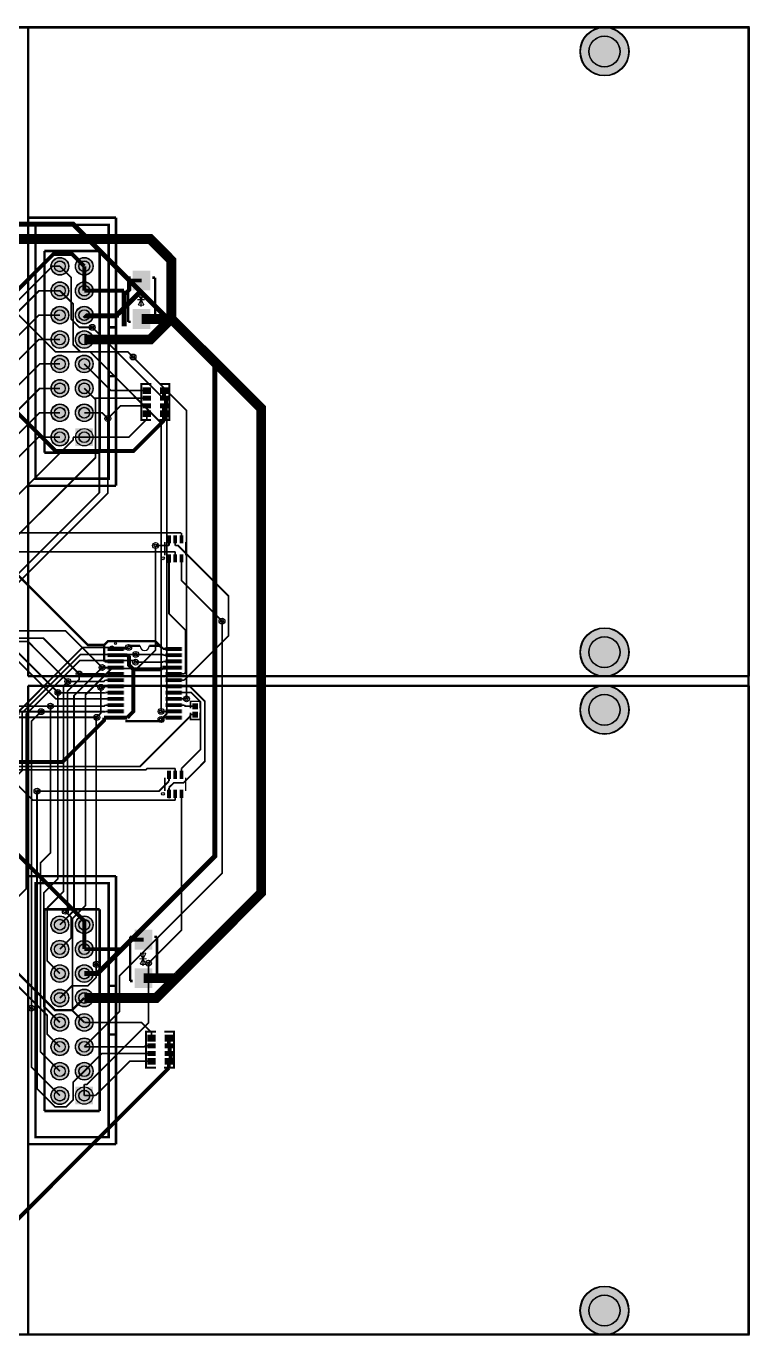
# Model space of a CAD drawing. Header units: millimetres. Extents: x 0 to 210, y -1 to 136.
# Drawn here: x 134.7 to 210.1, y -0.5 to 135.8 of the extents above; entities that cross this region are included whole.
import ezdxf

# ---------------------------------------------------------------- set-up
doc = ezdxf.new("R2010")
doc.units = ezdxf.units.MM
for name, color, linetype, true_color in [('BoardOutLine', 7, 'Continuous', 0xff00ff), ('BottomLayer', 7, 'Continuous', 0x0000ff), ('BottomSolderMaskLayer', 7, 'Continuous', 0xaa00ff), ('Document', 7, 'Continuous', 0xffffff), ('Hole', 7, 'Continuous', 0x222222), ('Multi-Layer', 7, 'Continuous', 0xc0c0c0), ('TopLayer', 7, 'Continuous', 0xff0000), ('TopPasteMaskLayer', 7, 'Continuous', 0x808080), ('TopSilkLayer', 7, 'Continuous', 0xffcc00), ('TopSolderMaskLayer', 7, 'Continuous', 0x800080)]:
    doc.layers.add(name, color=color, linetype=linetype, true_color=true_color)

msp = doc.modelspace()

# ---------------------------------------------------------------- hatches: boundary and pattern name
at = {"layer": 'BottomSolderMaskLayer'}
for points in [[(192.37, 133.12, 1), (197.48, 133.12, 1)], [(137.3, 110.77, 1), (139.15, 110.77, 1)], [(139.84, 110.77, 1), (141.69, 110.77, 1)], [(137.3, 108.23, 1), (139.15, 108.23, 1)], [(139.84, 108.23, 1), (141.69, 108.23, 1)], [(137.3, 105.69, 1), (139.15, 105.69, 1)], [(139.84, 105.69, 1), (141.69, 105.69, 1)], [(137.3, 103.15, 1), (139.15, 103.15, 1)], [(139.84, 103.15, 1), (141.69, 103.15, 1)], [(137.3, 100.61, 1), (139.15, 100.61, 1)], [(139.84, 100.61, 1), (141.69, 100.61, 1)], [(137.3, 98.07, 1), (139.15, 98.07, 1)], [(139.84, 98.07, 1), (141.69, 98.07, 1)], [(137.3, 95.53, 1), (139.15, 95.53, 1)], [(139.84, 95.53, 1), (141.69, 95.53, 1)], [(137.3, 92.99, 1), (139.15, 92.99, 1)], [(139.84, 92.06), (139.84, 93.91), (141.69, 93.91), (141.69, 92.06)], [(192.37, 70.62, 1), (197.48, 70.62, 1)], [(192.37, 64.62, 1), (197.48, 64.62, 1)], [(137.3, 42.26, 1), (139.15, 42.26, 1)], [(139.84, 42.26, 1), (141.69, 42.26, 1)], [(137.3, 39.72, 1), (139.15, 39.72, 1)], [(139.84, 39.72, 1), (141.69, 39.72, 1)], [(137.3, 37.18, 1), (139.15, 37.18, 1)], [(139.84, 37.18, 1), (141.69, 37.18, 1)], [(137.3, 34.64, 1), (139.15, 34.64, 1)], [(139.84, 34.64, 1), (141.69, 34.64, 1)], [(137.3, 32.1, 1), (139.15, 32.1, 1)], [(139.84, 32.1, 1), (141.69, 32.1, 1)], [(137.3, 29.56, 1), (139.15, 29.56, 1)], [(139.84, 29.56, 1), (141.69, 29.56, 1)], [(137.3, 27.02, 1), (139.15, 27.02, 1)], [(139.84, 27.02, 1), (141.69, 27.02, 1)], [(137.3, 24.48, 1), (139.15, 24.48, 1)], [(139.84, 23.56), (139.84, 25.41), (141.69, 25.41), (141.69, 23.56)], [(192.37, 2.12, 1), (197.48, 2.12, 1)]]:
    msp.add_hatch(color=256, dxfattribs=at).paths.add_polyline_path(points)
at = {"layer": 'Multi-Layer'}
for points in [[(137.33, 110.77, 1), (139.13, 110.77, 1)], [(139.87, 110.77, 1), (141.67, 110.77, 1)], [(137.33, 108.23, 1), (139.13, 108.23, 1)], [(139.87, 108.23, 1), (141.67, 108.23, 1)], [(137.33, 105.69, 1), (139.13, 105.69, 1)], [(139.87, 105.69, 1), (141.67, 105.69, 1)], [(137.33, 103.15, 1), (139.13, 103.15, 1)], [(139.87, 103.15, 1), (141.67, 103.15, 1)], [(137.33, 100.61, 1), (139.13, 100.61, 1)], [(139.87, 100.61, 1), (141.67, 100.61, 1)], [(137.33, 98.07, 1), (139.13, 98.07, 1)], [(139.87, 98.07, 1), (141.67, 98.07, 1)], [(137.33, 95.53, 1), (139.13, 95.53, 1)], [(139.87, 95.53, 1), (141.67, 95.53, 1)], [(137.33, 92.99, 1), (139.13, 92.99, 1)], [(139.87, 92.09), (139.87, 93.89), (141.67, 93.89), (141.67, 92.09)], [(137.33, 42.26, 1), (139.13, 42.26, 1)], [(139.87, 42.26, 1), (141.67, 42.26, 1)], [(137.33, 39.72, 1), (139.13, 39.72, 1)], [(139.87, 39.72, 1), (141.67, 39.72, 1)], [(137.33, 37.18, 1), (139.13, 37.18, 1)], [(139.87, 37.18, 1), (141.67, 37.18, 1)], [(137.33, 34.64, 1), (139.13, 34.64, 1)], [(139.87, 34.64, 1), (141.67, 34.64, 1)], [(137.33, 32.1, 1), (139.13, 32.1, 1)], [(139.87, 32.1, 1), (141.67, 32.1, 1)], [(137.33, 29.56, 1), (139.13, 29.56, 1)], [(139.87, 29.56, 1), (141.67, 29.56, 1)], [(137.33, 27.02, 1), (139.13, 27.02, 1)], [(139.87, 27.02, 1), (141.67, 27.02, 1)], [(137.33, 24.48, 1), (139.13, 24.48, 1)], [(139.87, 23.58), (139.87, 25.38), (141.67, 25.38), (141.67, 23.58)]]:
    msp.add_hatch(color=256, dxfattribs=at).paths.add_polyline_path(points)
at = {"layer": 'TopLayer'}
for points in [[(147.64, 110.29), (147.64, 108.29), (145.84, 108.29), (145.84, 110.29)], [(147.64, 106.29), (147.64, 104.29), (145.84, 104.29), (145.84, 106.29)], [(146.88, 97.52), (146.88, 98.17), (147.68, 98.17), (147.68, 97.52)], [(148.68, 97.52), (148.68, 98.17), (149.48, 98.17), (149.48, 97.52)], [(146.88, 96.8), (146.88, 97.3), (147.68, 97.3), (147.68, 96.8)], [(148.68, 96.8), (148.68, 97.3), (149.48, 97.3), (149.48, 96.8)], [(146.88, 96), (146.88, 96.5), (147.68, 96.5), (147.68, 96)], [(146.88, 95.12), (146.88, 95.77), (147.68, 95.77), (147.68, 95.12)], [(148.68, 96), (148.68, 96.5), (149.48, 96.5), (149.48, 96)], [(148.68, 95.12), (148.68, 95.77), (149.48, 95.77), (149.48, 95.12)], [(149.42, 82.76), (149.77, 82.76), (149.77, 81.98), (149.42, 81.98)], [(150.07, 82.76), (150.42, 82.76), (150.42, 81.98), (150.07, 81.98)], [(150.72, 82.76), (151.07, 82.76), (151.07, 81.98), (150.72, 81.98)], [(149.42, 80.78), (149.77, 80.78), (149.77, 80), (149.42, 80)], [(150.07, 80.78), (150.42, 80.78), (150.42, 80), (150.07, 80)], [(150.72, 80.78), (151.07, 80.78), (151.07, 80), (150.72, 80)], [(144.87, 71.16), (144.87, 70.76), (143.22, 70.76), (143.22, 71.16)], [(150.91, 71.16), (150.91, 70.76), (149.26, 70.76), (149.26, 71.16)], [(144.87, 70.51), (144.87, 70.11), (143.22, 70.11), (143.22, 70.51)], [(144.87, 69.86), (144.87, 69.46), (143.22, 69.46), (143.22, 69.86)], [(150.91, 70.51), (150.91, 70.11), (149.26, 70.11), (149.26, 70.51)], [(150.91, 69.86), (150.91, 69.46), (149.26, 69.46), (149.26, 69.86)], [(144.87, 69.21), (144.87, 68.81), (143.22, 68.81), (143.22, 69.21)], [(144.87, 68.56), (144.87, 68.16), (143.22, 68.16), (143.22, 68.56)], [(150.91, 69.21), (150.91, 68.81), (149.26, 68.81), (149.26, 69.21)], [(150.91, 68.56), (150.91, 68.16), (149.26, 68.16), (149.26, 68.56)], [(144.87, 67.91), (144.87, 67.51), (143.22, 67.51), (143.22, 67.91)], [(144.87, 67.26), (144.87, 66.86), (143.22, 66.86), (143.22, 67.26)], [(150.91, 67.91), (150.91, 67.51), (149.26, 67.51), (149.26, 67.91)], [(150.91, 67.26), (150.91, 66.86), (149.26, 66.86), (149.26, 67.26)], [(144.87, 66.61), (144.87, 66.21), (143.22, 66.21), (143.22, 66.61)], [(144.87, 65.96), (144.87, 65.56), (143.22, 65.56), (143.22, 65.96)], [(150.91, 66.61), (150.91, 66.21), (149.26, 66.21), (149.26, 66.61)], [(150.91, 65.96), (150.91, 65.56), (149.26, 65.56), (149.26, 65.96)], [(144.87, 65.31), (144.87, 64.91), (143.22, 64.91), (143.22, 65.31)], [(144.87, 64.66), (144.87, 64.26), (143.22, 64.26), (143.22, 64.66)], [(150.91, 65.31), (150.91, 64.91), (149.26, 64.91), (149.26, 65.31)], [(150.91, 64.66), (150.91, 64.26), (149.26, 64.26), (149.26, 64.66)], [(152.05, 64.72), (152.59, 64.72), (152.59, 65.28), (152.05, 65.28)], [(152.05, 64.42), (152.59, 64.42), (152.59, 63.85), (152.05, 63.85)], [(144.87, 64.01), (144.87, 63.61), (143.22, 63.61), (143.22, 64.01)], [(150.91, 64.01), (150.91, 63.61), (149.26, 63.61), (149.26, 64.01)], [(149.42, 58.25), (149.77, 58.25), (149.77, 57.47), (149.42, 57.47)], [(150.07, 58.25), (150.42, 58.25), (150.42, 57.47), (150.07, 57.47)], [(150.72, 58.25), (151.07, 58.25), (151.07, 57.47), (150.72, 57.47)], [(149.42, 56.27), (149.77, 56.27), (149.77, 55.49), (149.42, 55.49)], [(150.07, 56.27), (150.42, 56.27), (150.42, 55.49), (150.07, 55.49)], [(150.72, 56.27), (151.07, 56.27), (151.07, 55.49), (150.72, 55.49)], [(147.84, 41.71), (147.84, 39.71), (146.04, 39.71), (146.04, 41.71)], [(147.84, 37.71), (147.84, 35.71), (146.04, 35.71), (146.04, 37.71)], [(147.37, 30.13), (147.37, 30.78), (148.17, 30.78), (148.17, 30.13)], [(149.17, 30.13), (149.17, 30.78), (149.97, 30.78), (149.97, 30.13)], [(147.37, 29.41), (147.37, 29.91), (148.17, 29.91), (148.17, 29.41)], [(147.37, 28.61), (147.37, 29.11), (148.17, 29.11), (148.17, 28.61)], [(149.17, 29.41), (149.17, 29.91), (149.97, 29.91), (149.97, 29.41)], [(149.17, 28.61), (149.17, 29.11), (149.97, 29.11), (149.97, 28.61)], [(147.37, 27.74), (147.37, 28.39), (148.17, 28.39), (148.17, 27.74)], [(149.17, 27.74), (149.17, 28.39), (149.97, 28.39), (149.97, 27.74)]]:
    msp.add_hatch(color=256, dxfattribs=at).paths.add_polyline_path(points)
at = {"layer": 'TopPasteMaskLayer'}
for points in [[(147.64, 110.29), (147.64, 108.29), (145.84, 108.29), (145.84, 110.29)], [(147.64, 106.29), (147.64, 104.29), (145.84, 104.29), (145.84, 106.29)], [(146.88, 97.52), (146.88, 98.17), (147.68, 98.17), (147.68, 97.52)], [(148.68, 97.52), (148.68, 98.17), (149.48, 98.17), (149.48, 97.52)], [(146.88, 96.8), (146.88, 97.3), (147.68, 97.3), (147.68, 96.8)], [(148.68, 96.8), (148.68, 97.3), (149.48, 97.3), (149.48, 96.8)], [(146.88, 96), (146.88, 96.5), (147.68, 96.5), (147.68, 96)], [(146.88, 95.12), (146.88, 95.77), (147.68, 95.77), (147.68, 95.12)], [(148.68, 96), (148.68, 96.5), (149.48, 96.5), (149.48, 96)], [(148.68, 95.12), (148.68, 95.77), (149.48, 95.77), (149.48, 95.12)], [(149.42, 82.76), (149.77, 82.76), (149.77, 81.98), (149.42, 81.98)], [(150.07, 82.76), (150.42, 82.76), (150.42, 81.98), (150.07, 81.98)], [(150.72, 82.76), (151.07, 82.76), (151.07, 81.98), (150.72, 81.98)], [(149.42, 80.78), (149.77, 80.78), (149.77, 80), (149.42, 80)], [(150.07, 80.78), (150.42, 80.78), (150.42, 80), (150.07, 80)], [(150.72, 80.78), (151.07, 80.78), (151.07, 80), (150.72, 80)], [(144.87, 71.16), (144.87, 70.76), (143.22, 70.76), (143.22, 71.16)], [(150.91, 71.16), (150.91, 70.76), (149.26, 70.76), (149.26, 71.16)], [(144.87, 70.51), (144.87, 70.11), (143.22, 70.11), (143.22, 70.51)], [(144.87, 69.86), (144.87, 69.46), (143.22, 69.46), (143.22, 69.86)], [(150.91, 70.51), (150.91, 70.11), (149.26, 70.11), (149.26, 70.51)], [(150.91, 69.86), (150.91, 69.46), (149.26, 69.46), (149.26, 69.86)], [(144.87, 69.21), (144.87, 68.81), (143.22, 68.81), (143.22, 69.21)], [(144.87, 68.56), (144.87, 68.16), (143.22, 68.16), (143.22, 68.56)], [(150.91, 69.21), (150.91, 68.81), (149.26, 68.81), (149.26, 69.21)], [(150.91, 68.56), (150.91, 68.16), (149.26, 68.16), (149.26, 68.56)], [(144.87, 67.91), (144.87, 67.51), (143.22, 67.51), (143.22, 67.91)], [(144.87, 67.26), (144.87, 66.86), (143.22, 66.86), (143.22, 67.26)], [(150.91, 67.91), (150.91, 67.51), (149.26, 67.51), (149.26, 67.91)], [(150.91, 67.26), (150.91, 66.86), (149.26, 66.86), (149.26, 67.26)], [(144.87, 66.61), (144.87, 66.21), (143.22, 66.21), (143.22, 66.61)], [(144.87, 65.96), (144.87, 65.56), (143.22, 65.56), (143.22, 65.96)], [(150.91, 66.61), (150.91, 66.21), (149.26, 66.21), (149.26, 66.61)], [(150.91, 65.96), (150.91, 65.56), (149.26, 65.56), (149.26, 65.96)], [(144.87, 65.31), (144.87, 64.91), (143.22, 64.91), (143.22, 65.31)], [(144.87, 64.66), (144.87, 64.26), (143.22, 64.26), (143.22, 64.66)], [(150.91, 65.31), (150.91, 64.91), (149.26, 64.91), (149.26, 65.31)], [(150.91, 64.66), (150.91, 64.26), (149.26, 64.26), (149.26, 64.66)], [(152.09, 64.7), (152.55, 64.7), (152.59, 64.74), (152.59, 65.24), (152.55, 65.28), (152.09, 65.28), (152.05, 65.24), (152.05, 64.74)], [(152.09, 64.43), (152.55, 64.43), (152.59, 64.39), (152.59, 63.89), (152.55, 63.85), (152.09, 63.85), (152.05, 63.89), (152.05, 64.39)], [(144.87, 64.01), (144.87, 63.61), (143.22, 63.61), (143.22, 64.01)], [(150.91, 64.01), (150.91, 63.61), (149.26, 63.61), (149.26, 64.01)], [(149.42, 58.25), (149.77, 58.25), (149.77, 57.47), (149.42, 57.47)], [(150.07, 58.25), (150.42, 58.25), (150.42, 57.47), (150.07, 57.47)], [(150.72, 58.25), (151.07, 58.25), (151.07, 57.47), (150.72, 57.47)], [(149.42, 56.27), (149.77, 56.27), (149.77, 55.49), (149.42, 55.49)], [(150.07, 56.27), (150.42, 56.27), (150.42, 55.49), (150.07, 55.49)], [(150.72, 56.27), (151.07, 56.27), (151.07, 55.49), (150.72, 55.49)], [(147.84, 41.71), (147.84, 39.71), (146.04, 39.71), (146.04, 41.71)], [(147.84, 37.71), (147.84, 35.71), (146.04, 35.71), (146.04, 37.71)], [(147.37, 30.13), (147.37, 30.78), (148.17, 30.78), (148.17, 30.13)], [(149.17, 30.13), (149.17, 30.78), (149.97, 30.78), (149.97, 30.13)], [(147.37, 29.41), (147.37, 29.91), (148.17, 29.91), (148.17, 29.41)], [(147.37, 28.61), (147.37, 29.11), (148.17, 29.11), (148.17, 28.61)], [(149.17, 29.41), (149.17, 29.91), (149.97, 29.91), (149.97, 29.41)], [(149.17, 28.61), (149.17, 29.11), (149.97, 29.11), (149.97, 28.61)], [(147.37, 27.74), (147.37, 28.39), (148.17, 28.39), (148.17, 27.74)], [(149.17, 27.74), (149.17, 28.39), (149.97, 28.39), (149.97, 27.74)]]:
    msp.add_hatch(color=256, dxfattribs=at).paths.add_polyline_path(points)
at = {"layer": 'TopSolderMaskLayer'}
for points in [[(192.37, 133.12, 1), (197.48, 133.12, 1)], [(137.3, 110.77, 1), (139.15, 110.77, 1)], [(139.84, 110.77, 1), (141.69, 110.77, 1)], [(137.3, 108.23, 1), (139.15, 108.23, 1)], [(139.84, 108.23, 1), (141.69, 108.23, 1)], [(147.66, 110.32), (147.66, 108.26), (145.81, 108.26), (145.81, 110.32)], [(137.3, 105.69, 1), (139.15, 105.69, 1)], [(139.84, 105.69, 1), (141.69, 105.69, 1)], [(147.66, 106.32), (147.66, 104.26), (145.81, 104.26), (145.81, 106.32)], [(137.3, 103.15, 1), (139.15, 103.15, 1)], [(139.84, 103.15, 1), (141.69, 103.15, 1)], [(137.3, 100.61, 1), (139.15, 100.61, 1)], [(139.84, 100.61, 1), (141.69, 100.61, 1)], [(137.3, 98.07, 1), (139.15, 98.07, 1)], [(139.84, 98.07, 1), (141.69, 98.07, 1)], [(146.85, 97.5), (146.85, 98.19), (147.71, 98.19), (147.71, 97.5)], [(148.65, 97.5), (148.65, 98.19), (149.51, 98.19), (149.51, 97.5)], [(146.84, 96.78), (146.84, 97.31), (147.72, 97.31), (147.72, 96.78)], [(148.64, 96.78), (148.64, 97.31), (149.52, 97.31), (149.52, 96.78)], [(137.3, 95.53, 1), (139.15, 95.53, 1)], [(139.84, 95.53, 1), (141.69, 95.53, 1)], [(146.84, 95.98), (146.84, 96.51), (147.72, 96.51), (147.72, 95.98)], [(146.85, 95.1), (146.85, 95.79), (147.71, 95.79), (147.71, 95.1)], [(148.64, 95.98), (148.64, 96.51), (149.52, 96.51), (149.52, 95.98)], [(148.65, 95.1), (148.65, 95.79), (149.51, 95.79), (149.51, 95.1)], [(137.3, 92.99, 1), (139.15, 92.99, 1)], [(139.84, 92.06), (139.84, 93.91), (141.69, 93.91), (141.69, 92.06)], [(149.39, 82.79), (149.79, 82.79), (149.79, 81.96), (149.39, 81.96)], [(150.04, 82.79), (150.44, 82.79), (150.44, 81.96), (150.04, 81.96)], [(150.69, 82.79), (151.09, 82.79), (151.09, 81.96), (150.69, 81.96)], [(149.39, 80.81), (149.79, 80.81), (149.79, 79.98), (149.39, 79.98)], [(150.04, 80.81), (150.44, 80.81), (150.44, 79.98), (150.04, 79.98)], [(150.69, 80.81), (151.09, 80.81), (151.09, 79.98), (150.69, 79.98)], [(192.37, 70.62, 1), (197.48, 70.62, 1)], [(144.97, 71.17), (144.97, 70.75), (143.11, 70.75), (143.11, 71.17)], [(151.02, 71.17), (151.02, 70.75), (149.16, 70.75), (149.16, 71.17)], [(144.97, 70.52), (144.97, 70.1), (143.11, 70.1), (143.11, 70.52)], [(144.97, 69.87), (144.97, 69.45), (143.11, 69.45), (143.11, 69.87)], [(151.02, 70.52), (151.02, 70.1), (149.16, 70.1), (149.16, 70.52)], [(151.02, 69.87), (151.02, 69.45), (149.16, 69.45), (149.16, 69.87)], [(144.97, 69.22), (144.97, 68.8), (143.11, 68.8), (143.11, 69.22)], [(144.97, 68.57), (144.97, 68.15), (143.11, 68.15), (143.11, 68.57)], [(151.02, 69.22), (151.02, 68.8), (149.16, 68.8), (149.16, 69.22)], [(151.02, 68.57), (151.02, 68.15), (149.16, 68.15), (149.16, 68.57)], [(144.97, 67.92), (144.97, 67.5), (143.11, 67.5), (143.11, 67.92)], [(144.97, 67.27), (144.97, 66.85), (143.11, 66.85), (143.11, 67.27)], [(151.02, 67.92), (151.02, 67.5), (149.16, 67.5), (149.16, 67.92)], [(151.02, 67.27), (151.02, 66.85), (149.16, 66.85), (149.16, 67.27)], [(192.37, 64.62, 1), (197.48, 64.62, 1)], [(144.97, 66.62), (144.97, 66.2), (143.11, 66.2), (143.11, 66.62)], [(144.97, 65.97), (144.97, 65.55), (143.11, 65.55), (143.11, 65.97)], [(151.02, 66.62), (151.02, 66.2), (149.16, 66.2), (149.16, 66.62)], [(151.02, 65.97), (151.02, 65.55), (149.16, 65.55), (149.16, 65.97)], [(144.97, 65.32), (144.97, 64.9), (143.11, 64.9), (143.11, 65.32)], [(144.97, 64.67), (144.97, 64.25), (143.11, 64.25), (143.11, 64.67)], [(151.02, 65.32), (151.02, 64.9), (149.16, 64.9), (149.16, 65.32)], [(151.02, 64.67), (151.02, 64.25), (149.16, 64.25), (149.16, 64.67)], [(152.03, 64.69), (152.62, 64.69), (152.62, 65.31), (152.03, 65.31)], [(152.03, 64.44), (152.62, 64.44), (152.62, 63.82), (152.03, 63.82)], [(144.97, 64.02), (144.97, 63.6), (143.11, 63.6), (143.11, 64.02)], [(151.02, 64.02), (151.02, 63.6), (149.16, 63.6), (149.16, 64.02)], [(149.39, 58.28), (149.79, 58.28), (149.79, 57.44), (149.39, 57.44)], [(150.04, 58.28), (150.44, 58.28), (150.44, 57.44), (150.04, 57.44)], [(150.69, 58.28), (151.09, 58.28), (151.09, 57.44), (150.69, 57.44)], [(149.39, 56.3), (149.79, 56.3), (149.79, 55.46), (149.39, 55.46)], [(150.04, 56.3), (150.44, 56.3), (150.44, 55.46), (150.04, 55.46)], [(150.69, 56.3), (151.09, 56.3), (151.09, 55.46), (150.69, 55.46)], [(137.3, 42.26, 1), (139.15, 42.26, 1)], [(139.84, 42.26, 1), (141.69, 42.26, 1)], [(147.86, 41.74), (147.86, 39.68), (146.02, 39.68), (146.02, 41.74)], [(137.3, 39.72, 1), (139.15, 39.72, 1)], [(139.84, 39.72, 1), (141.69, 39.72, 1)], [(137.3, 37.18, 1), (139.15, 37.18, 1)], [(139.84, 37.18, 1), (141.69, 37.18, 1)], [(147.86, 37.74), (147.86, 35.68), (146.02, 35.68), (146.02, 37.74)], [(137.3, 34.64, 1), (139.15, 34.64, 1)], [(139.84, 34.64, 1), (141.69, 34.64, 1)], [(137.3, 32.1, 1), (139.15, 32.1, 1)], [(139.84, 32.1, 1), (141.69, 32.1, 1)], [(137.3, 29.56, 1), (139.15, 29.56, 1)], [(139.84, 29.56, 1), (141.69, 29.56, 1)], [(147.33, 30.11), (147.33, 30.81), (148.2, 30.81), (148.2, 30.11)], [(149.13, 30.11), (149.13, 30.81), (150, 30.81), (150, 30.11)], [(147.33, 29.39), (147.33, 29.93), (148.21, 29.93), (148.21, 29.39)], [(147.33, 28.59), (147.33, 29.13), (148.21, 29.13), (148.21, 28.59)], [(149.13, 29.39), (149.13, 29.93), (150.01, 29.93), (150.01, 29.39)], [(149.13, 28.59), (149.13, 29.13), (150.01, 29.13), (150.01, 28.59)], [(137.3, 27.02, 1), (139.15, 27.02, 1)], [(139.84, 27.02, 1), (141.69, 27.02, 1)], [(147.33, 27.71), (147.33, 28.41), (148.2, 28.41), (148.2, 27.71)], [(149.13, 27.71), (149.13, 28.41), (150, 28.41), (150, 27.71)], [(137.3, 24.48, 1), (139.15, 24.48, 1)], [(139.84, 23.56), (139.84, 25.41), (141.69, 25.41), (141.69, 23.56)], [(192.37, 2.12, 1), (197.48, 2.12, 1)]]:
    msp.add_hatch(color=256, dxfattribs=at).paths.add_polyline_path(points)

# ---------------------------------------------------------------- linework, layer by layer
at = {"layer": 'BoardOutLine', "const_width": 0.254}
msp.add_lwpolyline([(-0.09, 135.63), (209.91, 135.63), (209.91, -0.37), (-0.09, -0.37), (-0.09, 135.63)], close=True, dxfattribs=at)
at = {"layer": 'BottomLayer'}
for points, const_width in [([(62.69, 115.16), (139.61, 115.16), (146.63, 108.15)], 0.508), ([(62.69, 115.16), (139.61, 115.16), (146.63, 108.15)], 0.406), ([(132.25, 106.48), (132.25, 106.72), (137.58, 112.06), (139.48, 112.06), (140.77, 110.77)], 0.406), ([(94.59, 67.41), (95.86, 68.68), (95.86, 70.52), (96.99, 71.65), (98.34, 71.65), (137.45, 110.77), (138.23, 110.77)], 0.178), ([(140.77, 108.23), (140.77, 110.77)], 0.406), ([(97.13, 67.41), (98.4, 68.68), (98.4, 70.55), (136.07, 108.23), (138.23, 108.23)], 0.178), ([(138.23, 108.23), (139.6, 106.86), (139.6, 102.63), (140.35, 101.88), (141.37, 101.88), (148.77, 94.47), (148.77, 64.46)], 0.178), ([(146.63, 108.15), (154.36, 100.42), (154.36, 49.4), (142.14, 37.18), (140.77, 37.18)], 0.508), ([(146.63, 108.15), (154.36, 100.42), (154.36, 49.4), (142.14, 37.18), (140.77, 37.18)], 0.406), ([(140.77, 105.69), (140.84, 105.62), (144.19, 105.62), (144.19, 105.72), (146.63, 108.15)], 0.406), ([(144.19, 105.62), (144.19, 105.72), (146.63, 108.15)], 0.508), ([(138.23, 105.69), (136.04, 105.69), (100.94, 70.59), (100.94, 68.68), (99.67, 67.41)], 0.178), ([(144.19, 105.62), (140.84, 105.62), (140.77, 105.69)], 0.508), ([(140.77, 105.69), (140.77, 105.69)], 0.406), ([(141.6, 104.42), (149.35, 96.67), (149.35, 64.21), (148.76, 63.62)], 0.178), ([(138.23, 103.15), (136.04, 103.15), (103.48, 70.59), (103.48, 68.68), (102.21, 67.41)], 0.178), ([(145.85, 101.33), (151.41, 95.77), (151.41, 65.76)], 0.178), ([(138.23, 100.61), (136.14, 100.61), (106.02, 70.49), (106.02, 68.68), (104.75, 67.41)], 0.178), ([(140.77, 100.61), (142.34, 99.03), (142.34, 87.23), (122.53, 67.41)], 0.178), ([(138.23, 98.07), (136.14, 98.07), (108.56, 70.49), (108.56, 68.68), (107.29, 67.41)], 0.178), ([(119.99, 67.41), (121.26, 68.68), (121.26, 70.52), (132.34, 81.61), (132.68, 81.61), (141.94, 90.86), (141.94, 96.9), (140.77, 98.07)], 0.178), ([(138.23, 95.53), (136.12, 95.53), (111.1, 70.51), (111.1, 68.68), (109.83, 67.41)], 0.178), ([(143.22, 94.93), (143.22, 87.16), (124.09, 68.03), (124.09, 67.09), (123.13, 66.13), (118.73, 66.13), (117.45, 67.41)], 0.178), ([(138.23, 92.99), (136.01, 92.99), (113.64, 70.62), (113.64, 68.68), (112.37, 67.41)], 0.178), ([(139.6, 92.99), (139.6, 92.7), (131.3, 84.4), (129.94, 84.4), (116.18, 70.63), (116.18, 68.68), (114.91, 67.41)], 0.178), ([(140.77, 92.99), (139.6, 92.99)], 0.178), ([(140.77, 32.1), (139.56, 33.31), (139.56, 42.93), (140.89, 44.26), (140.89, 66.19), (143.61, 68.91), (146.25, 68.91), (148.19, 70.84), (148.19, 81.71)], 0.178), ([(140.77, 29.56), (144.44, 33.24), (144.44, 36.94), (155.11, 47.61), (155.11, 73.85)], 0.178), ([(132.43, 62.66), (133.94, 64.17), (133.94, 64.45), (140.61, 71.12), (145.39, 71.12)], 0.178), ([(115.44, 40.32), (116.32, 40.32), (134.3, 58.3), (134.3, 64.3), (140.39, 70.39), (146.13, 70.39)], 0.178), ([(125.43, 36.7), (134.72, 46), (134.72, 64.16), (140.3, 69.74), (145.95, 69.74), (146.11, 69.59)], 0.178), ([(138.23, 42.26), (139.7, 43.74), (139.7, 66.09), (142.63, 69.02)], 0.178), ([(140.24, 68.35), (140.24, 67.79), (139.03, 66.57), (139.03, 43.89), (138.8, 43.66)], 0.178), ([(138.23, 37.18), (136.92, 38.49), (136.92, 44.01), (138.6, 45.7), (138.6, 67.12), (139.06, 67.58)], 0.178), ([(142.07, 63.84), (142.5, 64.28), (142.5, 66.96)], 0.178), ([(138.23, 32.1), (136.56, 33.77), (136.56, 45.57), (138.03, 47.04), (138.03, 66.43)], 0.178), ([(135.27, 33.59), (135.27, 63.43), (136.27, 64.43)], 0.178), ([(138.23, 27.02), (136.2, 29.05), (136.2, 48.69), (137.25, 49.74), (137.25, 65)], 0.178), ([(142.02, 38.14), (142.02, 63.8), (142.07, 63.84)], 0.178), ([(140.77, 27.02), (139.6, 25.86), (139.6, 24.03), (138.89, 23.32), (137.74, 23.32), (135.85, 25.21), (135.85, 56.16), (135.85, 56.16)], 0.178), ([(140.77, 42.26), (140.77, 39.72)], 0.406), ([(140.77, 25.65), (141.06, 25.65), (147.45, 32.05), (147.45, 38.26)], 0.178), ([(140.77, 24.48), (140.77, 25.65)], 0.178)]:
    msp.add_lwpolyline(points, dxfattribs=dict(at, const_width=const_width))
at = {"layer": 'BottomSolderMaskLayer'}
for centre, radius in [((194.93, 133.12), 2.55), ((194.92, 133.12), 1.63), ((138.23, 110.77), 0.925), ((138.23, 110.77), 0.566), ((140.77, 110.77), 0.925), ((140.77, 110.77), 0.566), ((138.23, 108.23), 0.925), ((140.77, 108.23), 0.925), ((138.23, 108.23), 0.566), ((140.77, 108.23), 0.566), ((138.23, 105.69), 0.925), ((140.77, 105.69), 0.925), ((138.23, 105.69), 0.566), ((140.77, 105.69), 0.566), ((138.23, 103.15), 0.925), ((138.23, 103.15), 0.566), ((140.77, 103.15), 0.925), ((140.77, 103.15), 0.566), ((138.23, 100.61), 0.925), ((138.23, 100.61), 0.566), ((140.77, 100.61), 0.925), ((140.77, 100.61), 0.566), ((138.23, 98.07), 0.925), ((138.23, 98.07), 0.566), ((140.77, 98.07), 0.925), ((140.77, 98.07), 0.566), ((138.23, 95.53), 0.925), ((138.23, 95.53), 0.566), ((140.77, 95.53), 0.925), ((140.77, 95.53), 0.566), ((138.23, 92.99), 0.925), ((138.23, 92.99), 0.566), ((140.77, 92.99), 0.566), ((194.93, 70.62), 2.55), ((194.92, 70.62), 1.63), ((194.93, 64.62), 2.55), ((194.92, 64.62), 1.63), ((138.23, 42.26), 0.925), ((138.23, 42.26), 0.566), ((140.77, 42.26), 0.925), ((140.77, 42.26), 0.566), ((138.23, 39.72), 0.925), ((138.23, 39.72), 0.566), ((140.77, 39.72), 0.925), ((140.77, 39.72), 0.566), ((138.23, 37.18), 0.925), ((138.23, 37.18), 0.566), ((140.77, 37.18), 0.925), ((140.77, 37.18), 0.566), ((138.23, 34.64), 0.925), ((140.77, 34.64), 0.925), ((138.23, 34.64), 0.566), ((140.77, 34.64), 0.566), ((138.23, 32.1), 0.925), ((140.77, 32.1), 0.925), ((138.23, 32.1), 0.566), ((140.77, 32.1), 0.566), ((138.23, 29.56), 0.925), ((138.23, 29.56), 0.566), ((140.77, 29.56), 0.925), ((140.77, 29.56), 0.566), ((138.23, 27.02), 0.925), ((138.23, 27.02), 0.566), ((140.77, 27.02), 0.925), ((140.77, 27.02), 0.566), ((138.23, 24.48), 0.925), ((138.23, 24.48), 0.566), ((140.77, 24.48), 0.566), ((194.92, 2.12), 2.55), ((194.92, 2.12), 1.63)]:
    msp.add_circle(centre, radius, dxfattribs=at)
at = {"layer": 'Document'}
for centre, radius in [((149.59, 80.03), 0.1), ((143.64, 71.07), 0.2), ((149.59, 55.52), 0.1)]:
    msp.add_circle(centre, radius, dxfattribs=at)
at = {"layer": 'Hole'}
for centre in [(141.6, 104.42), (145.85, 101.33), (143.22, 94.93), (148.19, 81.71), (155.11, 73.85), (145.39, 71.12), (146.11, 69.59), (146.13, 70.39), (140.24, 68.35), (142.63, 69.02), (139.06, 67.58), (142.5, 66.96), (138.03, 66.43), (151.41, 65.76), (136.27, 64.43), (137.25, 65), (148.77, 64.46), (142.07, 63.84), (148.76, 63.62), (135.85, 56.16), (138.8, 43.66), (142.02, 38.14), (147.45, 38.26), (135.27, 33.59)]:
    msp.add_circle(centre, 0.153, dxfattribs=at)
at = {"layer": 'Multi-Layer'}
for centre, radius in [((194.93, 133.12), 2.5), ((194.92, 133.12), 1.6), ((138.23, 110.77), 0.9), ((138.23, 110.77), 0.55), ((140.77, 110.77), 0.9), ((140.77, 110.77), 0.55), ((138.23, 108.23), 0.9), ((140.77, 108.23), 0.9), ((138.23, 108.23), 0.55), ((140.77, 108.23), 0.55), ((138.23, 105.69), 0.9), ((140.77, 105.69), 0.9), ((138.23, 105.69), 0.55), ((140.77, 105.69), 0.55), ((138.23, 103.15), 0.9), ((138.23, 103.15), 0.55), ((140.77, 103.15), 0.9), ((140.77, 103.15), 0.55), ((141.6, 104.42), 0.305), ((138.23, 100.61), 0.9), ((138.23, 100.61), 0.55), ((140.77, 100.61), 0.9), ((140.77, 100.61), 0.55), ((145.85, 101.33), 0.305), ((138.23, 98.07), 0.9), ((138.23, 98.07), 0.55), ((140.77, 98.07), 0.9), ((140.77, 98.07), 0.55), ((138.23, 95.53), 0.9), ((138.23, 95.53), 0.55), ((140.77, 95.53), 0.9), ((140.77, 95.53), 0.55), ((143.22, 94.93), 0.305), ((138.23, 92.99), 0.9), ((138.23, 92.99), 0.55), ((140.77, 92.99), 0.55), ((148.19, 81.71), 0.305), ((155.11, 73.85), 0.305), ((194.93, 70.62), 2.5), ((194.92, 70.62), 1.6), ((145.39, 71.12), 0.305), ((146.11, 69.59), 0.305), ((146.13, 70.39), 0.305), ((140.24, 68.35), 0.305), ((142.63, 69.02), 0.305), ((139.06, 67.58), 0.305), ((142.5, 66.96), 0.305), ((194.93, 64.62), 2.5), ((138.03, 66.43), 0.305), ((151.41, 65.76), 0.305), ((194.92, 64.62), 1.6), ((136.27, 64.43), 0.305), ((137.25, 65), 0.305), ((142.07, 63.84), 0.305), ((148.77, 64.46), 0.305), ((148.76, 63.62), 0.305), ((135.85, 56.16), 0.305), ((138.8, 43.66), 0.305), ((138.23, 42.26), 0.9), ((138.23, 42.26), 0.55), ((140.77, 42.26), 0.9), ((140.77, 42.26), 0.55), ((138.23, 39.72), 0.9), ((138.23, 39.72), 0.55), ((140.77, 39.72), 0.9), ((140.77, 39.72), 0.55), ((142.02, 38.14), 0.305), ((147.45, 38.26), 0.305), ((138.23, 37.18), 0.9), ((138.23, 37.18), 0.55), ((140.77, 37.18), 0.9), ((140.77, 37.18), 0.55), ((138.23, 34.64), 0.9), ((140.77, 34.64), 0.9), ((138.23, 34.64), 0.55), ((140.77, 34.64), 0.55), ((135.27, 33.59), 0.305), ((138.23, 32.1), 0.9), ((140.77, 32.1), 0.9), ((138.23, 32.1), 0.55), ((140.77, 32.1), 0.55), ((138.23, 29.56), 0.9), ((138.23, 29.56), 0.55), ((140.77, 29.56), 0.9), ((140.77, 29.56), 0.55), ((138.23, 27.02), 0.9), ((138.23, 27.02), 0.55), ((140.77, 27.02), 0.9), ((140.77, 27.02), 0.55), ((138.23, 24.48), 0.9), ((138.23, 24.48), 0.55), ((140.77, 24.48), 0.55), ((194.92, 2.12), 2.5), ((194.92, 2.12), 1.6)]:
    msp.add_circle(centre, radius, dxfattribs=at)
at = {"layer": 'TopLayer'}
for points, const_width in [([(145.85, 101.33), (145.3, 101.88), (137.77, 101.88), (123.92, 115.73), (71.36, 115.73), (66.12, 120.97), (66.12, 121.33), (63.88, 123.58), (54.89, 123.58), (54, 122.69)], 0.178), ([(133.05, 113.44), (133.22, 113.61), (147.63, 113.61), (149.83, 111.4), (149.83, 105.33), (147.65, 103.15), (140.77, 103.15)], 1.02), ([(133.05, 113.44), (133.22, 113.61), (147.63, 113.61), (149.84, 111.4), (149.84, 105.33)], 0.254), ([(138.23, 110.77), (139.4, 109.6), (139.4, 105.27), (140.25, 104.42), (141.6, 104.42)], 0.178), ([(144.92, 107.79), (145.45, 108.32), (145.45, 109.29)], 0.406), ([(146.74, 109.29), (145.45, 109.29)], 0.406), ([(140.77, 108.23), (144.92, 108.23)], 0.406), ([(144.92, 108.23), (144.92, 104.51)], 0.508), ([(144.92, 108.23), (144.92, 107.79)], 0.406), ([(144.92, 107.79), (144.92, 104.51)], 0.406), ([(149.79, 105.29), (147.65, 103.15), (140.77, 103.15)], 0.254), ([(149.83, 105.33), (149.79, 105.29), (146.74, 105.29)], 1.02), ([(149.79, 105.29), (146.74, 105.29)], 0.254), ([(146.74, 105.29), (146.74, 105.29)], 0.254), ([(146.74, 105.29), (146.74, 105.29)], 0.254), ([(149.83, 105.33), (159.18, 95.99), (159.18, 45.57), (150.55, 36.94)], 1.02), ([(149.84, 105.33), (149.79, 105.29)], 0.254), ([(149.83, 105.33), (149.79, 105.29)], 0.254), ([(149.84, 105.33), (149.83, 105.33)], 0.254), ([(149.83, 105.33), (149.83, 105.33)], 0.254), ([(149.83, 105.33), (159.18, 95.99), (159.18, 45.57), (150.29, 36.68)], 0.254), ([(147.28, 97.85), (143.53, 97.85), (140.77, 100.61)], 0.178), ([(130.3, 99.05), (137.79, 91.56), (145.9, 91.56), (149.08, 94.74)], 0.406), ([(147.28, 97.05), (141.79, 97.05), (140.77, 98.07)], 0.178), ([(149.08, 97.85), (149.08, 97.14)], 0.406), ([(149.18, 97.05), (149.09, 97.14), (149.08, 97.14)], 0.406), ([(149.08, 97.05), (149.18, 97.05)], 0.406), ([(149.18, 97.05), (149.28, 97.05)], 0.406), ([(149.28, 97.05), (149.28, 96.25)], 0.406), ([(140.77, 95.53), (142.62, 95.53), (143.22, 94.93)], 0.178), ([(143.22, 94.93), (144.54, 96.25), (147.28, 96.25)], 0.178), ([(147.28, 95.45), (147.28, 94.85)], 0.178), ([(149.08, 96.25), (149.28, 96.25)], 0.406), ([(149.28, 96.25), (149.19, 96.15), (149.08, 96.15)], 0.406), ([(149.08, 95.45), (149.08, 96.15)], 0.406), ([(149.08, 95.45), (149.08, 94.74)], 0.406), ([(140.77, 92.99), (145.42, 92.99), (147.28, 94.85)], 0.178), ([(103.97, 83.4), (129.11, 83.4), (141.14, 71.37), (142.85, 71.37)], 0.254), ([(132.44, 82.18), (133.3, 83.03), (150.89, 83.03), (150.89, 83.03)], 0.178), ([(149.59, 81.71), (148.19, 81.71)], 0.178), ([(149.59, 82.37), (149.59, 81.71)], 0.178), ([(150.24, 82.37), (150.24, 81.71)], 0.178), ([(151.18, 67.71), (155.79, 72.32), (155.79, 76.46), (150.54, 81.71), (150.24, 81.71)], 0.178), ([(150.89, 82.37), (150.89, 83.03)], 0.178), ([(150.24, 81.05), (150.22, 81.07), (133.9, 81.07)], 0.178), ([(149.59, 80.39), (149.59, 74.63), (151.3, 72.92), (151.3, 68.48), (151.18, 68.36)], 0.178), ([(150.24, 80.39), (150.24, 81.05)], 0.178), ([(155.11, 73.85), (150.89, 78.07), (150.89, 80.39)], 0.178), ([(142.63, 69.02), (138.82, 72.83), (96.97, 72.83), (94.59, 70.45), (94.59, 69.95)], 0.178), ([(97.13, 69.95), (99.27, 72.09), (136.5, 72.09), (140.24, 68.35)], 0.178), ([(99.67, 69.95), (101.44, 71.72), (134.92, 71.72), (139.06, 67.58)], 0.178), ([(104.75, 69.95), (106.09, 71.29), (133.17, 71.29), (138.03, 66.43)], 0.178), ([(148.96, 70.96), (148.16, 71.76), (143.24, 71.76), (142.85, 71.37)], 0.254), ([(142.85, 71.37), (142.85, 69.72), (142.91, 69.66)], 0.254), ([(144.04, 70.96), (145.14, 70.96)], 0.178), ([(145.14, 70.96), (145.29, 71.12), (145.39, 71.12)], 0.178), ([(150.09, 70.96), (148.96, 70.96)], 0.254), ([(102.21, 69.95), (103.48, 68.68), (105.39, 68.68), (106.02, 68.05), (106.02, 66.86), (109.04, 63.84), (142.07, 63.84)], 0.178), ([(109.83, 69.95), (111.1, 68.68), (111.1, 66.69), (113.5, 64.29), (132.38, 64.29), (133.1, 65), (137.25, 65)], 0.178), ([(114.7, 65.03), (123.38, 65.03), (128.36, 70), (133.57, 70), (137.81, 65.76), (144.04, 65.76)], 0.178), ([(144.04, 69.66), (142.91, 69.66)], 0.254), ([(144.04, 70.31), (145.25, 70.31)], 0.406), ([(145.25, 70.31), (145.42, 70.14), (145.42, 69.3), (145.88, 68.84)], 0.406), ([(146.11, 69.59), (148.92, 69.59), (149, 69.66)], 0.178), ([(149, 70.31), (148.92, 70.39), (146.13, 70.39)], 0.178), ([(150.09, 70.31), (149, 70.31)], 0.178), ([(150.09, 69.66), (149, 69.66)], 0.178), ([(140.24, 68.35), (142.94, 68.35), (142.95, 68.36)], 0.178), ([(142.63, 69.02), (142.94, 69.02), (142.95, 69.01)], 0.178), ([(144.04, 69.01), (142.95, 69.01)], 0.178), ([(144.04, 68.36), (142.95, 68.36)], 0.178), ([(145.25, 63.81), (145.88, 64.45), (145.88, 68.84)], 0.406), ([(145.88, 68.84), (148.71, 68.84), (148.88, 69.01)], 0.406), ([(150.09, 69.01), (148.88, 69.01)], 0.406), ([(150.09, 68.36), (151.18, 68.36)], 0.178), ([(139.06, 67.58), (142.82, 67.58), (142.95, 67.71)], 0.178), ([(142.5, 66.96), (142.85, 66.96), (142.95, 67.06)], 0.178), ([(144.04, 67.71), (142.95, 67.71)], 0.178), ([(144.04, 67.06), (142.95, 67.06)], 0.178), ([(149.59, 56.54), (150.1, 57.04), (151.11, 57.04), (153.33, 59.27), (153.33, 65.5), (151.77, 67.06), (150.09, 67.06)], 0.178), ([(150.09, 67.71), (151.18, 67.71)], 0.178), ([(138.03, 66.43), (138.08, 66.38), (142.92, 66.38), (142.95, 66.41)], 0.178), ([(144.04, 66.41), (142.95, 66.41)], 0.178), ([(150.09, 66.41), (151.91, 66.41), (152.86, 65.46), (152.86, 60.49), (150.89, 58.52)], 0.178), ([(150.09, 65.76), (151.18, 65.76)], 0.178), ([(151.18, 65.76), (151.41, 65.76)], 0.178), ([(151.79, 64.13), (151.79, 63.94), (146.57, 58.72), (130.98, 58.72), (130.76, 58.5)], 0.178), ([(136.27, 64.43), (133.36, 64.43)], 0.178), ([(142.95, 64.46), (142.92, 64.43), (136.27, 64.43)], 0.178), ([(137.25, 65), (142.84, 65), (142.95, 65.11)], 0.178), ([(144.04, 65.11), (142.95, 65.11)], 0.178), ([(144.04, 64.46), (142.95, 64.46)], 0.178), ([(149, 64.46), (148.77, 64.46)], 0.178), ([(150.09, 64.46), (149, 64.46)], 0.178), ([(150.09, 65.11), (151.18, 65.11)], 0.178), ([(152.32, 65), (151.29, 65), (151.18, 65.11)], 0.178), ([(152.32, 64.13), (151.79, 64.13)], 0.178), ([(126.51, 59.05), (129.34, 59.05), (129.49, 59.2), (138.51, 59.2), (142.84, 63.52), (142.84, 63.81)], 0.406), ([(144.04, 63.81), (142.84, 63.81)], 0.406), ([(144.04, 63.81), (145.25, 63.81)], 0.406), ([(148.76, 63.62), (148.8, 63.62), (149, 63.81)], 0.178), ([(150.09, 63.81), (149, 63.81)], 0.178), ([(140.77, 34.64), (139.5, 33.37), (137.73, 33.37), (114.03, 57.08), (114.03, 57.58), (113.68, 57.94), (98.43, 57.94), (97.9, 58.47)], 0.254), ([(150.24, 58.52), (150.24, 58.52), (147.31, 58.52), (147.16, 58.37), (132.61, 58.37), (131.76, 57.51), (127.07, 57.51)], 0.178), ([(150.24, 57.86), (150.24, 58.52)], 0.178), ([(150.89, 57.86), (150.89, 58.52)], 0.178), ([(138.23, 29.56), (136.9, 30.89), (136.9, 32.84), (113.42, 56.32), (113.42, 57.23)], 0.178), ([(140.77, 42.26), (140.77, 42.66), (126.36, 57.07), (126.36, 58.35)], 0.406), ([(132.9, 57.74), (135.42, 55.22), (150.24, 55.22), (150.24, 55.22)], 0.178), ([(135.85, 56.16), (148.55, 56.16), (149.59, 57.2)], 0.178), ([(149.59, 57.86), (149.59, 57.2)], 0.178), ([(147.45, 38.26), (150.89, 41.7), (150.89, 55.88)], 0.178), ([(149.59, 55.88), (149.59, 56.54)], 0.178), ([(150.24, 55.88), (150.24, 55.22)], 0.178), ([(138.23, 39.72), (139.4, 40.89), (139.4, 43.06), (138.8, 43.66)], 0.178), ([(140.77, 39.72), (144.67, 39.72), (145.66, 40.71)], 0.406), ([(146.94, 40.71), (145.66, 40.71)], 0.406), ([(138.23, 34.64), (139.5, 35.91), (141.15, 35.91), (142.02, 36.79), (142.02, 38.14)], 0.178), ([(150.55, 36.94), (148.26, 34.64), (140.77, 34.64)], 1.02), ([(150.29, 36.68), (148.26, 34.64), (140.77, 34.64)], 0.254), ([(150.29, 36.68), (150.26, 36.71), (146.94, 36.71)], 1.02), ([(146.94, 36.71), (146.94, 36.71)], 0.254), ([(150.29, 36.68), (150.26, 36.71), (146.94, 36.71)], 0.254), ([(146.94, 36.71), (146.94, 36.71)], 0.254), ([(150.29, 36.68), (150.29, 36.68)], 0.254), ([(138.23, 24.48), (135.27, 27.44), (135.27, 33.59)], 0.178), ([(140.77, 32.1), (146.72, 32.1), (147.77, 31.05)], 0.178), ([(147.77, 30.46), (147.77, 31.05)], 0.178), ([(149.62, 29.66), (149.57, 29.71), (149.57, 30.46)], 0.406), ([(140.77, 29.56), (147, 29.56), (147.1, 29.66)], 0.178), ([(140.77, 27.02), (142.6, 28.86), (147.77, 28.86)], 0.178), ([(147.77, 29.66), (147.1, 29.66)], 0.178), ([(149.57, 29.66), (149.62, 29.66)], 0.406), ([(149.57, 28.86), (149.66, 28.86)], 0.406), ([(149.62, 29.66), (149.66, 29.66)], 0.406), ([(149.66, 28.86), (149.66, 29.66)], 0.406), ([(149.66, 28.86), (149.76, 28.86)], 0.406), ([(149.76, 28.06), (149.76, 28.86)], 0.406), ([(129.77, 9.89), (132.11, 9.89), (149.57, 27.35)], 0.406), ([(141.93, 24.48), (145.51, 28.06), (147.77, 28.06)], 0.178), ([(149.57, 28.06), (149.76, 28.06)], 0.406), ([(149.57, 28.06), (149.57, 27.35)], 0.406), ([(140.77, 24.48), (141.93, 24.48)], 0.178)]:
    msp.add_lwpolyline(points, dxfattribs=dict(at, const_width=const_width))
at = {"layer": 'TopSilkLayer'}
for points, const_width in [([(209.93, 135.62), (134.93, 135.62)], 0.254), ([(134.93, 135.62), (134.93, 68.12)], 0.254), ([(209.93, 68.12), (209.93, 135.62)], 0.254), ([(134.92, 115.83), (144.07, 115.83)], 0.254), ([(134.92, 115.83), (134.92, 87.93)], 0.254), ([(144.07, 115.83), (144.07, 87.93)], 0.254), ([(136.63, 91.38), (136.63, 112.36)], 0.254), ([(136.63, 112.36), (142.37, 112.36)], 0.254), ([(142.37, 112.36), (142.37, 91.38)], 0.254), ([(145.34, 109.59), (145.34, 104.99)], 0.254), ([(145.6, 109.59), (145.34, 109.59)], 0.254), ([(148.14, 109.59), (147.87, 109.59)], 0.254), ([(148.14, 109.59), (148.14, 104.99)], 0.254), ([(146.98, 107.88), (146.38, 107.88)], 0.127), ([(146.38, 107.82), (146.69, 107.29)], 0.127), ([(146.68, 108.05), (146.68, 106.56)], 0.127), ([(146.98, 107.88), (146.69, 107.29)], 0.127), ([(146.69, 107.29), (146.31, 107.29)], 0.127), ([(146.39, 106.75), (146.69, 107.29)], 0.127), ([(146.99, 106.72), (146.39, 106.72)], 0.127), ([(146.99, 106.72), (146.69, 107.29)], 0.127), ([(146.69, 107.29), (147.07, 107.29)], 0.127), ([(145.6, 104.99), (145.34, 104.99)], 0.254), ([(148.14, 104.99), (147.87, 104.99)], 0.254), ([(147.73, 94.78), (146.71, 94.78), (146.71, 98.52), (147.75, 98.52)], 0.2), ([(148.63, 98.52), (149.63, 98.52), (149.63, 94.78), (148.59, 94.78)], 0.2), ([(142.37, 91.38), (136.63, 91.38)], 0.254), ([(134.92, 87.93), (144.07, 87.93)], 0.254), ([(149.16, 80.68), (149.16, 82.08)], 0.152), ([(151.32, 80.68), (151.32, 82.08)], 0.152), ([(145.31, 71.27), (146.58, 71.27)], 0.254), ([(147.55, 71.27), (148.82, 71.27)], 0.254), ([(134.93, 68.12), (209.93, 68.12)], 0.254), ([(209.93, 67.12), (134.93, 67.12)], 0.254), ([(134.93, 67.12), (134.93, -0.38)], 0.254), ([(209.93, -0.38), (209.93, 67.12)], 0.254), ([(151.83, 64.79), (151.83, 65.51), (152.82, 65.51), (152.82, 64.79)], 0.152), ([(151.83, 64.34), (151.83, 63.62), (152.82, 63.62), (152.82, 64.34)], 0.152), ([(149.07, 63.45), (145.06, 63.45)], 0.254), ([(149.16, 56.17), (149.16, 57.57)], 0.152), ([(151.32, 56.17), (151.32, 57.57)], 0.152), ([(134.92, 47.32), (144.07, 47.32)], 0.254), ([(134.92, 47.32), (134.92, 19.42)], 0.254), ([(144.07, 47.32), (144.07, 19.42)], 0.254), ([(136.63, 22.88), (136.63, 43.86)], 0.254), ([(136.63, 43.86), (142.37, 43.86)], 0.254), ([(142.37, 43.86), (142.37, 22.88)], 0.254), ([(145.54, 41.01), (145.54, 36.41)], 0.254), ([(145.81, 41.01), (145.54, 41.01)], 0.254), ([(148.34, 41.01), (148.07, 41.01)], 0.254), ([(148.34, 41.01), (148.34, 36.41)], 0.254), ([(146.88, 39.47), (146.88, 37.98)], 0.127), ([(146.89, 38.71), (146.51, 38.71)], 0.127), ([(147.18, 39.3), (146.58, 39.3)], 0.127), ([(146.58, 39.24), (146.89, 38.71)], 0.127), ([(146.59, 38.17), (146.89, 38.71)], 0.127), ([(147.19, 38.14), (146.59, 38.14)], 0.127), ([(147.18, 39.3), (146.89, 38.71)], 0.127), ([(147.19, 38.14), (146.89, 38.71)], 0.127), ([(146.89, 38.71), (147.27, 38.71)], 0.127), ([(145.81, 36.41), (145.54, 36.41)], 0.254), ([(148.34, 36.41), (148.07, 36.41)], 0.254), ([(148.22, 27.39), (147.2, 27.39), (147.2, 31.13), (148.24, 31.13)], 0.2), ([(149.12, 31.13), (150.12, 31.13), (150.12, 27.39), (149.08, 27.39)], 0.2), ([(142.37, 22.88), (136.63, 22.88)], 0.254), ([(134.92, 19.42), (144.07, 19.42)], 0.254), ([(134.93, -0.38), (209.93, -0.38)], 0.254)]:
    msp.add_lwpolyline(points, dxfattribs=dict(at, const_width=const_width))
at = {"layer": 'TopSilkLayer', "const_width": 0.254}
for points in [[(135.69, 88.67), (135.69, 115.09), (143.31, 115.09), (143.31, 88.67), (135.69, 88.67)], [(143.31, 99.34), (143.31, 104.42), (144.07, 104.42), (144.07, 99.34), (143.31, 99.34)], [(135.69, 20.17), (135.69, 46.58), (143.31, 46.58), (143.31, 20.17), (135.69, 20.17)], [(143.31, 30.83), (143.31, 35.91), (144.07, 35.91), (144.07, 30.83), (143.31, 30.83)]]:
    msp.add_lwpolyline(points, close=True, dxfattribs=at)
at = {"layer": 'TopSilkLayer'}
for centre, radius in [((194.93, 133.12), 2.5), ((138.23, 110.76), 0.9), ((140.77, 110.76), 0.9), ((138.23, 108.22), 0.9), ((140.77, 108.22), 0.9), ((138.23, 105.68), 0.9), ((140.77, 105.68), 0.9), ((138.23, 103.14), 0.9), ((140.77, 103.14), 0.9), ((138.23, 100.6), 0.9), ((140.77, 100.6), 0.9), ((138.23, 98.06), 0.9), ((140.77, 98.06), 0.9), ((138.23, 95.52), 0.9), ((140.77, 95.52), 0.9), ((138.23, 92.98), 0.9), ((140.77, 92.98), 0.9), ((148.96, 80.39), 0.15), ((194.93, 70.62), 2.5), ((144.02, 71.53), 0.1), ((194.93, 64.62), 2.5), ((148.96, 55.88), 0.15), ((138.23, 42.26), 0.9), ((140.77, 42.26), 0.9), ((138.23, 39.72), 0.9), ((140.77, 39.72), 0.9), ((138.23, 37.18), 0.9), ((140.77, 37.18), 0.9), ((138.23, 34.64), 0.9), ((140.77, 34.64), 0.9), ((138.23, 32.1), 0.9), ((140.77, 32.1), 0.9), ((138.23, 29.56), 0.9), ((140.77, 29.56), 0.9), ((138.23, 27.02), 0.9), ((140.77, 27.02), 0.9), ((138.23, 24.48), 0.9), ((140.77, 24.48), 0.9), ((194.93, 2.12), 2.5)]:
    msp.add_circle(centre, radius, dxfattribs=at)
msp.add_arc((147.05, 71.27), 0.47, 180, 360, dxfattribs=at)
at = {"layer": 'TopSolderMaskLayer'}
for centre, radius in [((194.93, 133.12), 2.55), ((194.92, 133.12), 1.63), ((138.23, 110.77), 0.925), ((138.23, 110.77), 0.566), ((140.77, 110.77), 0.925), ((140.77, 110.77), 0.566), ((138.23, 108.23), 0.925), ((140.77, 108.23), 0.925), ((138.23, 108.23), 0.566), ((140.77, 108.23), 0.566), ((138.23, 105.69), 0.925), ((140.77, 105.69), 0.925), ((138.23, 105.69), 0.566), ((140.77, 105.69), 0.566), ((138.23, 103.15), 0.925), ((138.23, 103.15), 0.566), ((140.77, 103.15), 0.925), ((140.77, 103.15), 0.566), ((138.23, 100.61), 0.925), ((138.23, 100.61), 0.566), ((140.77, 100.61), 0.925), ((140.77, 100.61), 0.566), ((138.23, 98.07), 0.925), ((138.23, 98.07), 0.566), ((140.77, 98.07), 0.925), ((140.77, 98.07), 0.566), ((138.23, 95.53), 0.925), ((138.23, 95.53), 0.566), ((140.77, 95.53), 0.925), ((140.77, 95.53), 0.566), ((138.23, 92.99), 0.925), ((138.23, 92.99), 0.566), ((140.77, 92.99), 0.566), ((194.93, 70.62), 2.55), ((194.92, 70.62), 1.63), ((194.93, 64.62), 2.55), ((194.92, 64.62), 1.63), ((138.23, 42.26), 0.925), ((138.23, 42.26), 0.566), ((140.77, 42.26), 0.925), ((140.77, 42.26), 0.566), ((138.23, 39.72), 0.925), ((138.23, 39.72), 0.566), ((140.77, 39.72), 0.925), ((140.77, 39.72), 0.566), ((138.23, 37.18), 0.925), ((138.23, 37.18), 0.566), ((140.77, 37.18), 0.925), ((140.77, 37.18), 0.566), ((138.23, 34.64), 0.925), ((140.77, 34.64), 0.925), ((138.23, 34.64), 0.566), ((140.77, 34.64), 0.566), ((138.23, 32.1), 0.925), ((140.77, 32.1), 0.925), ((138.23, 32.1), 0.566), ((140.77, 32.1), 0.566), ((138.23, 29.56), 0.925), ((138.23, 29.56), 0.566), ((140.77, 29.56), 0.925), ((140.77, 29.56), 0.566), ((138.23, 27.02), 0.925), ((138.23, 27.02), 0.566), ((140.77, 27.02), 0.925), ((140.77, 27.02), 0.566), ((138.23, 24.48), 0.925), ((138.23, 24.48), 0.566), ((140.77, 24.48), 0.566), ((194.92, 2.12), 2.55), ((194.92, 2.12), 1.63)]:
    msp.add_circle(centre, radius, dxfattribs=at)

doc.saveas('drawing.dxf')
